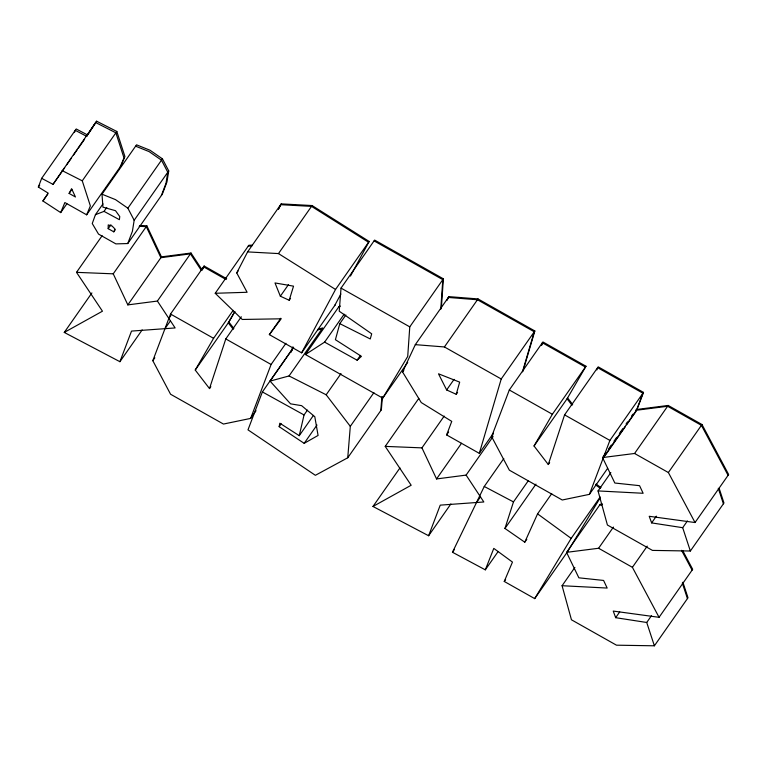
<?xml version="1.0" encoding="UTF-8"?>
<svg xmlns="http://www.w3.org/2000/svg" width="767" height="767" viewBox="0 0 767 767"><rect width="100%" height="100%" fill="white"/><g stroke="black" fill="none" stroke-linecap="round" stroke-linejoin="round"><path stroke-width="1.15" d="M108.185 228.662L108.224 224.904L112.116 226.035L115.031 229.045L113.804 231.835L108.185 228.662L110.927 224.75M345.869 314.978L339.8 323.645L370.26 338.956L371.698 333.827L339.235 311.21L341.027 288.104L374.641 240.081L443.384 278.833L409.77 326.857L407.718 356.473L382.723 398.102L305.429 354.527L339.043 306.512M440.766 309.274L442.808 279.648L374.075 240.896M441.332 308.459L443.384 278.833M293.397 347.614L262.381 391.927L247.99 429.856L315.371 475.31L347.748 457.774L350.308 426.347L373.903 392.627M380.787 410.566L381.928 396.597M382.397 396.951L381.362 409.751L347.748 457.774M95.434 214.683L104.034 211.376L119.374 219.669L119.767 216.572L115.52 210.695L102.951 207.157L102.001 194.204L136.555 144.829L150.044 150.255L162.431 158.827L168.73 170.897L134.177 220.263L132.394 231.327L127.753 243.551L115.884 243.887L98.521 234.098L92.251 223.533L95.434 214.683L102.979 203.907M168.73 170.897L166.957 181.952L162.316 194.176L127.753 243.551M293.665 347.384L270.061 381.103L290.549 403.845L301.613 405.657L314.796 416.702L318.075 435.445L304.173 443.345L279.159 426.682L279.802 423.202L299.255 435.675L313.415 415.446M299.255 435.675L304.048 414.957L307.423 410.134M339.8 323.645L335.409 339.704L361.439 356.358L357.096 360.202L324.614 342.12L305.429 354.527M456.24 394.305L459.673 382.139L438.484 373.797L446.653 389.952L456.24 394.305L457.592 392.378M479.308 453.355L501.225 378.984L534.839 330.97L478.023 298.938L448.925 296.637L415.311 344.651L402.56 371.966L421.265 402.56L451.753 421.38L446.615 434.918L479.308 453.355L493.469 433.115M522.461 371.822L534.263 331.775L477.457 299.753L448.359 297.452L446.883 300.597M523.036 371.007L534.839 330.97M289.197 300.261L293.531 286.158L274.998 282.937L280.348 296.206L289.197 300.261L290.549 298.334M526.795 539.306L524.772 542.192L504.945 528.453L513.478 501.906L528.319 480.708M233.139 310.386L213.581 338.324L195.24 370.049L209.496 388.581L225.786 338.928L241.298 316.771M607.627 468.34L589.42 494.351L562.249 499.998L509.365 470.181L491.609 436.644L509.307 389.981L542.921 341.967L585.988 366.243L552.374 414.266L534.033 445.991L548.29 464.524L564.579 414.87L598.193 366.856L643.503 392.397L637.041 409.434M596.879 369.924L597.618 367.671L642.938 393.212L636.466 410.249L603.428 457.448M66.873 203.782L60.698 212.603L42.914 200.983L48.216 193.159L38.35 187.062L41.658 178.347L76.221 128.971L87.582 134.982L86.642 136.334L75.271 130.323L74.447 132.509M161.367 195.527L166.008 183.303L167.791 172.249L161.482 160.178L149.105 151.607L135.615 146.181M91.906 292.927L64.265 332.427L119.911 361.698L131.521 331.085L175.125 327.94L157.398 301.057L127.84 304.892L113.238 273.829L146.852 225.805L161.453 256.878L127.84 304.892M256.025 410.7L250.627 418.408L223.456 424.055L170.571 394.238L152.815 360.701L170.523 314.039L204.137 266.024L226.687 278.737M202.315 270.128L203.562 266.839L226.121 279.552M203.303 268.22L204.137 266.024M250.627 418.408L271.096 364.478L285.938 343.28M290.779 352.494L292.86 346.991M291.345 351.679L293.013 347.278M399.952 467.937L372.973 506.469L428.619 535.749L440.239 505.137L483.833 501.982L466.106 475.099L436.557 478.944L421.946 447.87L444.198 416.078M541.512 345.006L542.355 342.782L585.422 367.057M541.655 345.303L542.499 343.079M589.42 494.351L609.89 440.421L643.503 392.397M503.804 458.541L484.255 486.479L452.472 552.259L485.31 569.843L493.795 548.395L512.461 562.077L504.255 581.453L534.695 598.615L567.072 552.374M60.698 212.603L64.869 202.546L86.642 214.818L121.196 165.451L124.925 156.545L116.824 131.464L96.613 121.196L53.028 184.348L41.658 178.347M86.642 214.818L90.362 205.92L82.261 180.83L62.06 170.562M120.256 166.803L123.976 157.897L115.875 132.816L95.674 122.547L86.642 136.334M524.772 542.192L537.571 513.861L551.732 493.622M447.947 298.737L448.925 296.637M252.372 245.152L248.834 245.267L215.22 293.282L247.108 292.275L236.744 272.918L247.607 251.902L281.221 203.878L312.092 205.556L369.148 241.452L350.481 276.053M278.479 208.902L280.108 205.748M278.507 209.132L281.221 203.878M69.107 193.418L71.599 188.653L75.444 196.985L69.107 193.418L71.849 189.497M280.808 318.257L269.342 334.633L301.613 352.83L335.534 289.466L369.148 241.452M334.652 305.621L340.874 294.01M234.798 311.584L228.288 322.849L233.273 329.331M195.24 370.049L228.854 322.035L234.769 311.795M585.988 366.243L567.081 398.792L572.067 405.273M534.695 598.615L571.175 538.396L600.178 496.968M599.89 498.339L567.743 551.415L568.309 550.601M88.234 133.995L96.613 121.196M38.35 187.062L39.721 185.096M53.028 184.348L64.687 167.695M66.748 164.752L71.552 157.887M73.603 154.953L77.036 150.054M78.407 148.089L84.581 139.268M42.914 200.983L47.717 194.118M82.261 180.83L116.824 131.464M104.034 211.376L106.776 207.454M64.265 332.427L102.452 311.201L76.508 272.343L102.126 235.728M134.177 220.263L127.868 208.193L162.431 158.827M113.804 231.835L115.175 229.879M157.398 301.057L191.012 253.033L201.826 269.447M119.911 361.698L142.163 329.906M168.855 318.43L170.878 315.544M164.963 328.669L170.36 320.961M152.815 360.701L154.838 357.805M236.744 272.918L238.086 270.991M247.607 251.902L278.479 253.58L312.092 205.556M209.496 388.581L210.848 386.654M280.348 296.206L288.44 284.653M301.613 352.83L335.227 304.806M270.061 381.103L289.044 375.955L322.658 327.94L318.19 329.148M324.614 342.12L344.172 314.182M279.159 426.682L281.182 423.796M350.308 426.347L326.176 394.784L341.008 373.596M357.096 360.202L360.461 355.389M304.173 443.345L316.982 425.043M382.723 398.102L407.68 362.455M402.56 371.966L403.912 370.039M415.311 344.651L444.409 346.952L478.023 298.938M372.973 506.469L411.17 485.252L385.216 446.384L418.83 398.37M446.653 389.952L454.074 379.349M446.615 434.918L448.637 432.032M436.557 478.944L461.504 443.297M491.609 436.644L492.951 434.716M466.106 475.099L493.085 436.567M428.619 535.749L450.871 503.957M476.508 502.519L480.554 496.738M452.472 552.259L454.495 549.373M534.033 445.991L567.647 397.977L572.642 404.458M548.29 464.524L549.642 462.597M504.945 528.453L535.96 484.13M485.31 569.843L498.128 551.54M504.255 581.453L505.606 579.526M719.225 488.569L723.971 502.999L690.358 551.022L652.449 550.399L607.416 525.012L598.039 490.928L643.13 493.277L639.553 485.664L614.837 483.028L602.536 457.563L605.901 452.751M608.605 448.896L611.299 445.042M613.993 441.188L616.697 437.334M619.391 433.48L622.766 428.667M626.131 423.844L627.483 421.917M631.529 416.136L632.88 414.209M605.029 455.665L625.258 426.759M626.61 424.832L636.054 411.342M598.039 490.928L610.858 472.625M602.536 457.563L634.568 453.479L668.182 405.455L701.987 424.515L728.65 474.514L695.036 522.538L649.218 516.287L651.643 522.902L682.688 527.696L690.358 551.022M682.889 582.239L687.999 597.79L654.385 645.804L616.476 645.181L571.453 619.794L562.077 585.72L607.167 588.059L603.581 580.446L578.864 577.819L566.564 552.345L600.178 504.331L602.546 504.024M562.077 585.72L574.886 567.407M566.564 552.345L598.596 548.261L613.437 527.063M695.036 522.538L668.373 472.539L701.987 424.515M651.643 522.902L656.36 516.162M682.678 550.553L692.678 569.306L659.064 617.32L632.401 567.321L647.243 546.123M654.385 645.804L646.725 622.478L615.671 617.684L619.717 611.903M682.688 527.696L687.414 520.956M646.725 622.478L651.442 615.738M269.342 334.633L281.144 318.804L242.238 319.465L215.22 293.282M338.477 307.318L340.395 306.081M317.624 329.963L322.092 328.746M161.453 256.878L191.012 253.033M636.15 409.549L668.182 405.455M635.575 410.355L667.606 406.27L701.412 425.33L728.084 475.329M599.602 505.146L601.98 504.839M248.259 246.082L251.806 245.967M139.738 225.517L146.852 225.805M139.172 226.332L146.276 226.62L160.888 257.693L190.437 253.848L201.261 270.262M76.508 272.343L113.238 273.829M385.216 446.384L421.946 447.87M280.655 204.693L311.527 206.371L368.572 242.267M659.064 617.32L613.245 611.069L615.671 617.684M102.001 194.204L115.491 199.621L127.868 208.193M289.044 375.955L326.176 394.784M484.255 486.479L513.478 501.906M262.381 391.927L304.048 414.957M634.568 453.479L668.373 472.539M341.027 288.104L409.77 326.857M444.409 346.952L501.225 378.984M564.579 414.87L609.89 440.421M509.307 389.981L552.374 414.266M598.596 548.261L632.401 567.321M225.786 338.928L271.096 364.478M170.523 314.039L213.581 338.324M278.479 253.58L335.534 289.466M596.151 484.063L600.954 487.572M595.576 484.878L600.379 488.387M537.571 513.861L571.175 538.396M228.854 322.035L233.849 328.516M681.556 550.322L692.112 570.111M718.286 488.272L723.406 503.814M682.323 583.054L687.433 598.596"/></g></svg>
